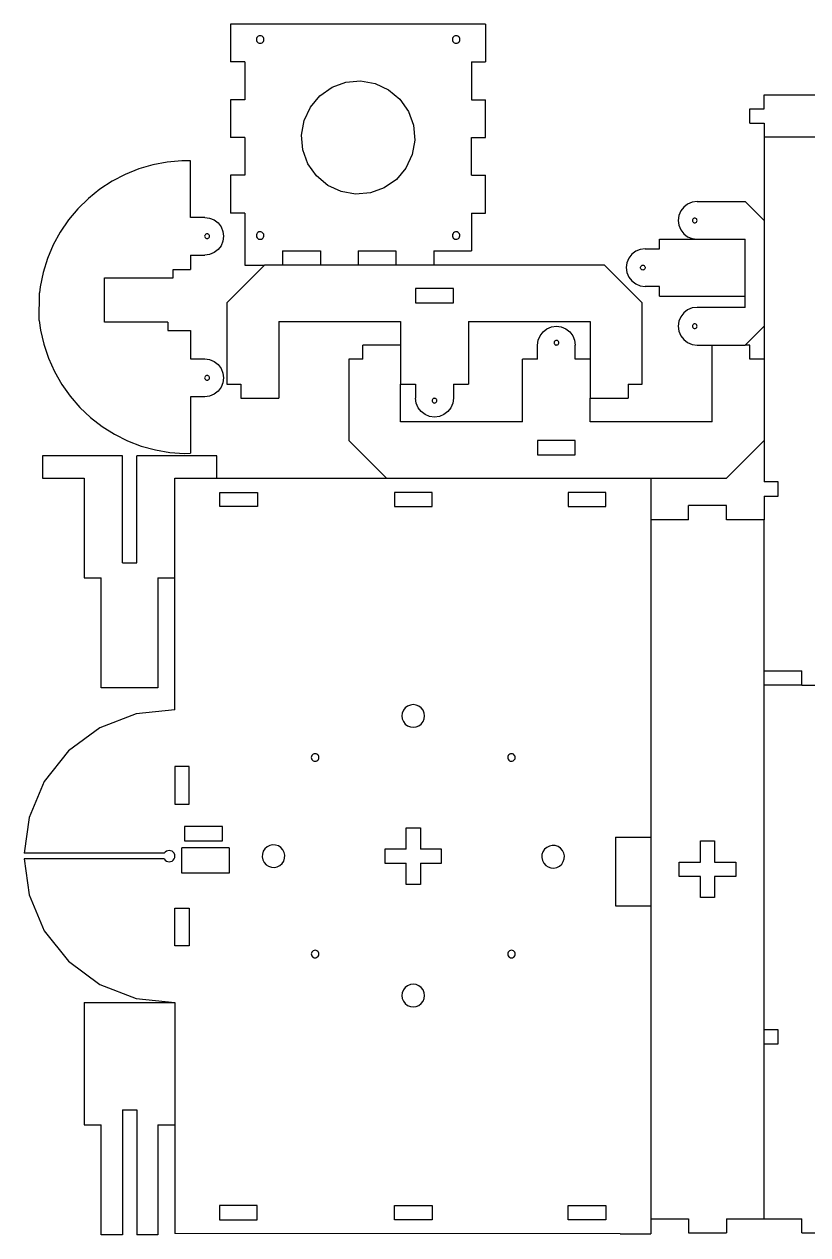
# Model space of a CAD drawing. Header units: inches. Extents: x 0.3 to 16.4, y 0.6 to 16.7.
# Drawn here: x 0.3 to 10.67, y 0.64 to 16.66 of the extents above; entities that cross this region are included whole.
import ezdxf

# ---------------------------------------------------------------- set-up
doc = ezdxf.new("R2010")
doc.units = ezdxf.units.IN
doc.header["$MEASUREMENT"] = 0
doc.layers.get('0').update_dxf_attribs({"color": 13, "true_color": 0xff5454})

msp = doc.modelspace()

# ---------------------------------------------------------------- linework, layer by layer
for p, q in [((6.405, 16.663, 0), (3.03, 16.663, 0)), ((3.03, 16.663, 0), (3.03, 16.163, 0)), ((6.405, 16.663, 0), (6.405, 16.163, 0)), ((3.396, 16.503, 0), (3.386, 16.495, 0)), ((3.408, 16.508, 0), (3.396, 16.503, 0)), ((3.421, 16.51, 0), (3.408, 16.508, 0)), ((3.434, 16.508, 0), (3.421, 16.51, 0)), ((3.446, 16.503, 0), (3.434, 16.508, 0)), ((3.456, 16.495, 0), (3.446, 16.503, 0)), ((5.99, 16.503, 0), (5.979, 16.495, 0)), ((6.002, 16.508, 0), (5.99, 16.503, 0)), ((6.015, 16.51, 0), (6.002, 16.508, 0)), ((6.028, 16.508, 0), (6.015, 16.51, 0)), ((6.04, 16.503, 0), (6.028, 16.508, 0)), ((6.05, 16.495, 0), (6.04, 16.503, 0)), ((3.373, 16.472, 0), (3.371, 16.46, 0)), ((3.371, 16.46, 0), (3.373, 16.447, 0)), ((3.378, 16.485, 0), (3.373, 16.472, 0)), ((3.373, 16.447, 0), (3.378, 16.435, 0)), ((3.386, 16.495, 0), (3.378, 16.485, 0)), ((3.378, 16.435, 0), (3.386, 16.424, 0)), ((3.386, 16.424, 0), (3.396, 16.416, 0)), ((3.396, 16.416, 0), (3.408, 16.411, 0)), ((3.408, 16.411, 0), (3.421, 16.41, 0)), ((3.421, 16.41, 0), (3.434, 16.411, 0)), ((3.434, 16.411, 0), (3.446, 16.416, 0)), ((3.446, 16.416, 0), (3.456, 16.424, 0)), ((3.464, 16.485, 0), (3.456, 16.495, 0)), ((3.456, 16.424, 0), (3.464, 16.435, 0)), ((3.469, 16.472, 0), (3.464, 16.485, 0)), ((3.464, 16.435, 0), (3.469, 16.447, 0)), ((3.471, 16.46, 0), (3.469, 16.472, 0)), ((3.469, 16.447, 0), (3.471, 16.46, 0)), ((5.966, 16.472, 0), (5.965, 16.46, 0)), ((5.965, 16.46, 0), (5.966, 16.447, 0)), ((5.971, 16.485, 0), (5.966, 16.472, 0)), ((5.966, 16.447, 0), (5.971, 16.435, 0)), ((5.979, 16.495, 0), (5.971, 16.485, 0)), ((5.971, 16.435, 0), (5.979, 16.424, 0)), ((5.979, 16.424, 0), (5.99, 16.416, 0)), ((5.99, 16.416, 0), (6.002, 16.411, 0)), ((6.002, 16.411, 0), (6.015, 16.41, 0)), ((6.015, 16.41, 0), (6.028, 16.411, 0)), ((6.028, 16.411, 0), (6.04, 16.416, 0)), ((6.04, 16.416, 0), (6.05, 16.424, 0)), ((6.058, 16.485, 0), (6.05, 16.495, 0)), ((6.05, 16.424, 0), (6.058, 16.435, 0)), ((6.063, 16.472, 0), (6.058, 16.485, 0)), ((6.058, 16.435, 0), (6.063, 16.447, 0)), ((6.065, 16.46, 0), (6.063, 16.472, 0)), ((6.063, 16.447, 0), (6.065, 16.46, 0)), ((3.218, 16.163, 0), (3.03, 16.163, 0)), ((3.218, 16.163, 0), (3.218, 15.663, 0)), ((6.218, 16.163, 0), (6.218, 15.663, 0)), ((6.218, 16.163, 0), (6.405, 16.163, 0)), ((4.372, 15.828, 0), (4.556, 15.895, 0)), ((4.556, 15.895, 0), (4.751, 15.912, 0)), ((4.751, 15.912, 0), (4.944, 15.878, 0)), ((4.944, 15.878, 0), (5.121, 15.795, 0)), ((4.086, 15.566, 0), (4.211, 15.716, 0)), ((4.211, 15.716, 0), (4.372, 15.828, 0)), ((5.121, 15.795, 0), (5.271, 15.669, 0)), ((10.092, 15.73, 0), (13.093, 15.73, 0)), ((10.092, 15.543, 0), (10.092, 15.73, 0)), ((3.218, 15.663, 0), (3.03, 15.663, 0)), ((3.03, 15.663, 0), (3.03, 15.163, 0)), ((4.003, 15.389, 0), (4.086, 15.566, 0)), ((5.271, 15.669, 0), (5.383, 15.509, 0)), ((6.218, 15.663, 0), (6.405, 15.663, 0)), ((6.405, 15.163, 0), (6.405, 15.663, 0)), ((9.905, 15.543, 0), (10.092, 15.543, 0)), ((9.905, 15.355, 0), (9.905, 15.543, 0)), ((3.969, 15.196, 0), (4.003, 15.389, 0)), ((5.383, 15.509, 0), (5.45, 15.325, 0)), ((5.45, 15.325, 0), (5.467, 15.13, 0)), ((9.905, 15.355, 0), (10.092, 15.355, 0)), ((10.092, 15.355, 0), (10.093, 15.168, 0)), ((3.218, 15.163, 0), (3.03, 15.163, 0)), ((3.218, 15.163, 0), (3.218, 14.663, 0)), ((3.986, 15.001, 0), (3.969, 15.196, 0)), ((5.467, 15.13, 0), (5.433, 14.937, 0)), ((6.218, 14.663, 0), (6.218, 15.163, 0)), ((6.218, 15.163, 0), (6.405, 15.163, 0)), ((10.093, 15.168, 0), (10.093, 14.066, 0)), ((10.943, 15.168, 0), (10.093, 15.168, 0)), ((4.052, 14.817, 0), (3.986, 15.001, 0)), ((5.433, 14.937, 0), (5.35, 14.759, 0)), ((4.165, 14.656, 0), (4.052, 14.817, 0)), ((5.35, 14.759, 0), (5.224, 14.609, 0)), ((3.218, 14.663, 0), (3.03, 14.663, 0)), ((3.03, 14.663, 0), (3.03, 14.163, 0)), ((4.315, 14.53, 0), (4.165, 14.656, 0)), ((5.224, 14.609, 0), (5.064, 14.497, 0)), ((6.218, 14.663, 0), (6.405, 14.663, 0)), ((6.405, 14.163, 0), (6.405, 14.663, 0)), ((4.492, 14.447, 0), (4.315, 14.53, 0)), ((4.685, 14.413, 0), (4.492, 14.447, 0)), ((4.88, 14.43, 0), (4.685, 14.413, 0)), ((5.064, 14.497, 0), (4.88, 14.43, 0)), ((9.08, 14.283, 0), (9.029, 14.243, 0)), ((9.141, 14.308, 0), (9.08, 14.283, 0)), ((9.205, 14.316, 0), (9.141, 14.308, 0)), ((9.205, 14.316, 0), (9.843, 14.316, 0)), ((9.843, 14.316, 0), (10.093, 14.066, 0)), ((2.687, 14.107, 0), (2.752, 14.098, 0)), ((2.752, 14.098, 0), (2.812, 14.073, 0)), ((3.218, 14.163, 0), (3.03, 14.163, 0)), ((3.218, 14.163, 0), (3.218, 13.475, 0)), ((6.218, 14.163, 0), (6.218, 13.663, 0)), ((6.218, 14.163, 0), (6.405, 14.163, 0)), ((8.964, 14.131, 0), (8.955, 14.066, 0)), ((8.989, 14.191, 0), (8.964, 14.131, 0)), ((9.029, 14.243, 0), (8.989, 14.191, 0)), ((9.174, 14.098, 0), (9.166, 14.097, 0)), ((9.182, 14.097, 0), (9.174, 14.098, 0)), ((2.812, 14.073, 0), (2.864, 14.033, 0)), ((2.864, 14.033, 0), (2.903, 13.982, 0)), ((2.903, 13.982, 0), (2.928, 13.921, 0)), ((8.955, 14.066, 0), (8.964, 14.002, 0)), ((8.964, 14.002, 0), (8.989, 13.941, 0)), ((8.989, 13.941, 0), (9.029, 13.89, 0)), ((9.144, 14.074, 0), (9.143, 14.066, 0)), ((9.143, 14.066, 0), (9.144, 14.058, 0)), ((9.147, 14.082, 0), (9.144, 14.074, 0)), ((9.144, 14.058, 0), (9.147, 14.051, 0)), ((9.152, 14.088, 0), (9.147, 14.082, 0)), ((9.147, 14.051, 0), (9.152, 14.044, 0)), ((9.158, 14.093, 0), (9.152, 14.088, 0)), ((9.152, 14.044, 0), (9.158, 14.039, 0)), ((9.166, 14.097, 0), (9.158, 14.093, 0)), ((9.158, 14.039, 0), (9.166, 14.036, 0)), ((9.166, 14.036, 0), (9.174, 14.035, 0)), ((9.174, 14.035, 0), (9.182, 14.036, 0)), ((9.19, 14.093, 0), (9.182, 14.097, 0)), ((9.182, 14.036, 0), (9.19, 14.039, 0)), ((9.196, 14.088, 0), (9.19, 14.093, 0)), ((9.19, 14.039, 0), (9.196, 14.044, 0)), ((9.201, 14.082, 0), (9.196, 14.088, 0)), ((9.196, 14.044, 0), (9.201, 14.051, 0)), ((9.204, 14.074, 0), (9.201, 14.082, 0)), ((9.201, 14.051, 0), (9.204, 14.058, 0)), ((9.205, 14.066, 0), (9.204, 14.074, 0)), ((9.204, 14.058, 0), (9.205, 14.066, 0)), ((10.093, 14.066, 0), (10.093, 12.668, 0)), ((2.687, 13.865, 0), (2.686, 13.857, 0)), ((2.686, 13.857, 0), (2.687, 13.848, 0)), ((2.691, 13.872, 0), (2.687, 13.865, 0)), ((2.687, 13.848, 0), (2.691, 13.841, 0)), ((2.696, 13.879, 0), (2.691, 13.872, 0)), ((2.691, 13.841, 0), (2.696, 13.834, 0)), ((2.702, 13.884, 0), (2.696, 13.879, 0)), ((2.696, 13.834, 0), (2.702, 13.83, 0)), ((2.71, 13.887, 0), (2.702, 13.884, 0)), ((2.702, 13.83, 0), (2.71, 13.826, 0)), ((2.718, 13.888, 0), (2.71, 13.887, 0)), ((2.71, 13.826, 0), (2.718, 13.825, 0)), ((2.726, 13.887, 0), (2.718, 13.888, 0)), ((2.718, 13.825, 0), (2.726, 13.826, 0)), ((2.733, 13.884, 0), (2.726, 13.887, 0)), ((2.726, 13.826, 0), (2.733, 13.83, 0)), ((2.74, 13.879, 0), (2.733, 13.884, 0)), ((2.733, 13.83, 0), (2.74, 13.834, 0)), ((2.745, 13.872, 0), (2.74, 13.879, 0)), ((2.74, 13.834, 0), (2.745, 13.841, 0)), ((2.748, 13.865, 0), (2.745, 13.872, 0)), ((2.745, 13.841, 0), (2.748, 13.848, 0)), ((2.749, 13.857, 0), (2.748, 13.865, 0)), ((2.748, 13.848, 0), (2.749, 13.857, 0)), ((2.928, 13.792, 0), (2.903, 13.732, 0)), ((2.928, 13.921, 0), (2.937, 13.857, 0)), ((2.937, 13.857, 0), (2.928, 13.792, 0)), ((3.372, 13.874, 0), (3.371, 13.861, 0)), ((3.371, 13.861, 0), (3.374, 13.849, 0)), ((3.376, 13.887, 0), (3.372, 13.874, 0)), ((3.374, 13.849, 0), (3.38, 13.837, 0)), ((3.383, 13.898, 0), (3.376, 13.887, 0)), ((3.38, 13.837, 0), (3.389, 13.827, 0)), ((3.392, 13.907, 0), (3.383, 13.898, 0)), ((3.389, 13.827, 0), (3.4, 13.82, 0)), ((3.404, 13.913, 0), (3.392, 13.907, 0)), ((3.4, 13.82, 0), (3.412, 13.817, 0)), ((3.417, 13.916, 0), (3.404, 13.913, 0)), ((3.412, 13.817, 0), (3.425, 13.816, 0)), ((3.43, 13.915, 0), (3.417, 13.916, 0)), ((3.425, 13.816, 0), (3.438, 13.819, 0)), ((3.442, 13.911, 0), (3.43, 13.915, 0)), ((3.438, 13.819, 0), (3.45, 13.825, 0)), ((3.453, 13.904, 0), (3.442, 13.911, 0)), ((3.45, 13.825, 0), (3.459, 13.834, 0)), ((3.462, 13.894, 0), (3.453, 13.904, 0)), ((3.459, 13.834, 0), (3.466, 13.845, 0)), ((3.468, 13.883, 0), (3.462, 13.894, 0)), ((3.466, 13.845, 0), (3.47, 13.857, 0)), ((3.471, 13.87, 0), (3.468, 13.883, 0)), ((3.47, 13.857, 0), (3.471, 13.87, 0)), ((5.968, 13.882, 0), (5.965, 13.87, 0)), ((5.965, 13.87, 0), (5.966, 13.857, 0)), ((5.966, 13.857, 0), (5.97, 13.844, 0)), ((5.974, 13.894, 0), (5.968, 13.882, 0)), ((5.97, 13.844, 0), (5.977, 13.833, 0)), ((5.982, 13.904, 0), (5.974, 13.894, 0)), ((5.977, 13.833, 0), (5.986, 13.825, 0)), ((5.993, 13.911, 0), (5.982, 13.904, 0)), ((5.986, 13.825, 0), (5.998, 13.819, 0)), ((6.006, 13.915, 0), (5.993, 13.911, 0)), ((5.998, 13.819, 0), (6.011, 13.816, 0)), ((6.019, 13.916, 0), (6.006, 13.915, 0)), ((6.011, 13.816, 0), (6.024, 13.817, 0)), ((6.031, 13.913, 0), (6.019, 13.916, 0)), ((6.024, 13.817, 0), (6.036, 13.821, 0)), ((6.043, 13.907, 0), (6.031, 13.913, 0)), ((6.036, 13.821, 0), (6.047, 13.828, 0)), ((6.053, 13.898, 0), (6.043, 13.907, 0)), ((6.047, 13.828, 0), (6.056, 13.837, 0)), ((6.06, 13.887, 0), (6.053, 13.898, 0)), ((6.056, 13.837, 0), (6.062, 13.849, 0)), ((6.064, 13.875, 0), (6.06, 13.887, 0)), ((6.062, 13.849, 0), (6.065, 13.862, 0)), ((6.065, 13.862, 0), (6.064, 13.875, 0)), ((8.706, 13.816, 0), (9.205, 13.816, 0)), ((8.706, 13.691, 0), (8.706, 13.816, 0)), ((9.029, 13.89, 0), (9.08, 13.85, 0)), ((9.08, 13.85, 0), (9.141, 13.825, 0)), ((9.141, 13.825, 0), (9.205, 13.816, 0)), ((9.205, 13.816, 0), (9.843, 13.816, 0)), ((9.843, 13.066, 0), (9.843, 13.816, 0)), ((2.812, 13.64, 0), (2.752, 13.615, 0)), ((2.864, 13.68, 0), (2.812, 13.64, 0)), ((2.903, 13.732, 0), (2.864, 13.68, 0)), ((3.718, 13.663, 0), (3.718, 13.475, 0)), ((3.718, 13.663, 0), (4.218, 13.663, 0)), ((4.218, 13.663, 0), (4.218, 13.475, 0)), ((4.718, 13.663, 0), (4.718, 13.475, 0)), ((4.718, 13.663, 0), (5.218, 13.663, 0)), ((5.218, 13.663, 0), (5.218, 13.475, 0)), ((5.718, 13.663, 0), (5.718, 13.475, 0)), ((5.718, 13.663, 0), (6.218, 13.663, 0)), ((8.341, 13.618, 0), (8.301, 13.566, 0)), ((8.393, 13.658, 0), (8.341, 13.618, 0)), ((8.453, 13.683, 0), (8.393, 13.658, 0)), ((8.518, 13.691, 0), (8.453, 13.683, 0)), ((8.518, 13.691, 0), (8.706, 13.691, 0)), ((2.752, 13.615, 0), (2.687, 13.607, 0)), ((3.479, 13.475, 0), (2.979, 12.975, 0)), ((3.218, 13.475, 0), (3.479, 13.475, 0)), ((3.718, 13.475, 0), (3.479, 13.475, 0)), ((4.218, 13.475, 0), (3.718, 13.475, 0)), ((4.718, 13.475, 0), (4.218, 13.475, 0)), ((5.218, 13.475, 0), (4.718, 13.475, 0)), ((5.718, 13.475, 0), (5.218, 13.475, 0)), ((7.979, 13.475, 0), (5.718, 13.475, 0)), ((8.479, 12.975, 0), (7.979, 13.475, 0)), ((8.276, 13.506, 0), (8.268, 13.441, 0)), ((8.301, 13.566, 0), (8.276, 13.506, 0)), ((8.457, 13.449, 0), (8.46, 13.457, 0)), ((8.46, 13.457, 0), (8.465, 13.463, 0)), ((8.465, 13.463, 0), (8.472, 13.468, 0)), ((8.472, 13.468, 0), (8.479, 13.472, 0)), ((8.479, 13.472, 0), (8.487, 13.473, 0)), ((8.487, 13.473, 0), (8.495, 13.472, 0)), ((8.495, 13.472, 0), (8.503, 13.468, 0)), ((8.503, 13.468, 0), (8.509, 13.463, 0)), ((8.509, 13.463, 0), (8.514, 13.457, 0)), ((8.514, 13.457, 0), (8.517, 13.449, 0)), ((1.359, 12.72, 0), (1.359, 13.308, 0)), ((1.359, 13.308, 0), (2.269, 13.308, 0)), ((2.269, 13.308, 0), (2.269, 13.418, 0)), ((2.269, 13.418, 0), (2.499, 13.418, 0)), ((8.268, 13.441, 0), (8.276, 13.377, 0)), ((8.276, 13.377, 0), (8.301, 13.316, 0)), ((8.301, 13.316, 0), (8.341, 13.265, 0)), ((8.456, 13.441, 0), (8.457, 13.449, 0)), ((8.457, 13.433, 0), (8.456, 13.441, 0)), ((8.46, 13.426, 0), (8.457, 13.433, 0)), ((8.465, 13.419, 0), (8.46, 13.426, 0)), ((8.472, 13.414, 0), (8.465, 13.419, 0)), ((8.479, 13.411, 0), (8.472, 13.414, 0)), ((8.487, 13.41, 0), (8.479, 13.411, 0)), ((8.495, 13.411, 0), (8.487, 13.41, 0)), ((8.503, 13.414, 0), (8.495, 13.411, 0)), ((8.509, 13.419, 0), (8.503, 13.414, 0)), ((8.514, 13.426, 0), (8.509, 13.419, 0)), ((8.517, 13.433, 0), (8.514, 13.426, 0)), ((8.517, 13.449, 0), (8.518, 13.441, 0)), ((8.518, 13.441, 0), (8.517, 13.433, 0)), ((5.479, 13.165, 0), (5.479, 12.977, 0)), ((5.979, 13.165, 0), (5.479, 13.165, 0)), ((5.979, 12.977, 0), (5.979, 13.165, 0)), ((8.341, 13.265, 0), (8.393, 13.225, 0)), ((8.393, 13.225, 0), (8.453, 13.2, 0)), ((8.453, 13.2, 0), (8.518, 13.191, 0)), ((8.706, 13.191, 0), (8.518, 13.191, 0)), ((8.706, 13.066, 0), (8.706, 13.191, 0)), ((0.497, 12.741, 0), (0.498, 13.109, 0)), ((5.479, 12.977, 0), (5.979, 12.977, 0)), ((8.706, 13.066, 0), (9.843, 13.066, 0)), ((9.843, 12.916, 0), (9.843, 13.066, 0)), ((2.979, 12.975, 0), (2.979, 11.9, 0)), ((8.479, 11.9, 0), (8.479, 12.975, 0)), ((9.029, 12.843, 0), (8.989, 12.791, 0)), ((9.08, 12.883, 0), (9.029, 12.843, 0)), ((9.141, 12.908, 0), (9.08, 12.883, 0)), ((9.205, 12.916, 0), (9.141, 12.908, 0)), ((9.843, 12.916, 0), (9.205, 12.916, 0)), ((2.199, 12.72, 0), (1.359, 12.72, 0)), ((2.199, 12.72, 0), (2.199, 12.61, 0)), ((3.666, 12.727, 0), (3.666, 11.713, 0)), ((3.666, 12.727, 0), (5.28, 12.727, 0)), ((5.28, 12.727, 0), (5.28, 12.416, 0)), ((6.177, 12.727, 0), (6.177, 11.9, 0)), ((6.177, 12.727, 0), (7.791, 12.727, 0)), ((7.218, 12.633, 0), (7.278, 12.658, 0)), ((7.278, 12.658, 0), (7.343, 12.666, 0)), ((7.343, 12.666, 0), (7.408, 12.658, 0)), ((7.408, 12.658, 0), (7.468, 12.633, 0)), ((7.791, 12.727, 0), (7.791, 12.229, 0)), ((8.964, 12.731, 0), (8.955, 12.666, 0)), ((8.955, 12.666, 0), (8.964, 12.602, 0)), ((8.989, 12.791, 0), (8.964, 12.731, 0)), ((9.144, 12.674, 0), (9.143, 12.666, 0)), ((9.143, 12.666, 0), (9.144, 12.658, 0)), ((9.147, 12.682, 0), (9.144, 12.674, 0)), ((9.144, 12.658, 0), (9.147, 12.651, 0)), ((9.152, 12.688, 0), (9.147, 12.682, 0)), ((9.158, 12.693, 0), (9.152, 12.688, 0)), ((9.166, 12.697, 0), (9.158, 12.693, 0)), ((9.174, 12.698, 0), (9.166, 12.697, 0)), ((9.182, 12.697, 0), (9.174, 12.698, 0)), ((9.19, 12.693, 0), (9.182, 12.697, 0)), ((9.196, 12.688, 0), (9.19, 12.693, 0)), ((9.201, 12.682, 0), (9.196, 12.688, 0)), ((9.204, 12.674, 0), (9.201, 12.682, 0)), ((9.201, 12.651, 0), (9.204, 12.658, 0)), ((9.205, 12.666, 0), (9.204, 12.674, 0)), ((9.204, 12.658, 0), (9.205, 12.666, 0)), ((10.093, 12.668, 0), (9.843, 12.416, 0)), ((10.093, 12.668, 0), (10.093, 12.229, 0)), ((2.199, 12.61, 0), (2.499, 12.61, 0)), ((7.101, 12.481, 0), (7.126, 12.541, 0)), ((7.126, 12.541, 0), (7.166, 12.593, 0)), ((7.166, 12.593, 0), (7.218, 12.633, 0)), ((7.468, 12.633, 0), (7.52, 12.593, 0)), ((7.52, 12.593, 0), (7.559, 12.541, 0)), ((7.559, 12.541, 0), (7.584, 12.481, 0)), ((8.964, 12.602, 0), (8.989, 12.541, 0)), ((8.989, 12.541, 0), (9.029, 12.49, 0)), ((9.147, 12.651, 0), (9.152, 12.644, 0)), ((9.152, 12.644, 0), (9.158, 12.639, 0)), ((9.158, 12.639, 0), (9.166, 12.636, 0)), ((9.166, 12.636, 0), (9.174, 12.635, 0)), ((9.174, 12.635, 0), (9.182, 12.636, 0)), ((9.182, 12.636, 0), (9.19, 12.639, 0)), ((9.19, 12.639, 0), (9.196, 12.644, 0)), ((9.196, 12.644, 0), (9.201, 12.651, 0)), ((5.28, 12.416, 0), (4.78, 12.416, 0)), ((4.78, 12.229, 0), (4.78, 12.416, 0)), ((5.28, 12.416, 0), (5.28, 11.9, 0)), ((7.093, 12.416, 0), (7.101, 12.481, 0)), ((7.093, 12.229, 0), (7.093, 12.416, 0)), ((7.315, 12.462, 0), (7.312, 12.455, 0)), ((7.312, 12.455, 0), (7.312, 12.447, 0)), ((7.312, 12.447, 0), (7.313, 12.439, 0)), ((7.313, 12.439, 0), (7.316, 12.431, 0)), ((7.32, 12.469, 0), (7.315, 12.462, 0)), ((7.316, 12.431, 0), (7.321, 12.425, 0)), ((7.326, 12.474, 0), (7.32, 12.469, 0)), ((7.321, 12.425, 0), (7.328, 12.42, 0)), ((7.334, 12.477, 0), (7.326, 12.474, 0)), ((7.328, 12.42, 0), (7.336, 12.417, 0)), ((7.342, 12.479, 0), (7.334, 12.477, 0)), ((7.344, 12.416, 0), (7.336, 12.417, 0)), ((7.35, 12.478, 0), (7.342, 12.479, 0)), ((7.344, 12.416, 0), (7.352, 12.418, 0)), ((7.358, 12.475, 0), (7.35, 12.478, 0)), ((7.352, 12.418, 0), (7.359, 12.421, 0)), ((7.364, 12.47, 0), (7.358, 12.475, 0)), ((7.359, 12.421, 0), (7.366, 12.426, 0)), ((7.369, 12.464, 0), (7.364, 12.47, 0)), ((7.366, 12.426, 0), (7.37, 12.433, 0)), ((7.373, 12.457, 0), (7.369, 12.464, 0)), ((7.37, 12.433, 0), (7.373, 12.44, 0)), ((7.374, 12.449, 0), (7.373, 12.457, 0)), ((7.373, 12.44, 0), (7.374, 12.449, 0)), ((7.584, 12.481, 0), (7.593, 12.416, 0)), ((7.593, 12.229, 0), (7.593, 12.416, 0)), ((9.029, 12.49, 0), (9.08, 12.45, 0)), ((9.08, 12.45, 0), (9.141, 12.425, 0)), ((9.141, 12.425, 0), (9.205, 12.416, 0)), ((9.205, 12.416, 0), (9.405, 12.416, 0)), ((9.405, 12.416, 0), (9.843, 12.416, 0)), ((9.405, 11.402, 0), (9.405, 12.416, 0)), ((9.905, 12.416, 0), (9.843, 12.416, 0)), ((9.905, 12.229, 0), (9.905, 12.416, 0)), ((2.687, 12.233, 0), (2.752, 12.224, 0)), ((2.752, 12.224, 0), (2.812, 12.199, 0)), ((2.812, 12.199, 0), (2.864, 12.159, 0)), ((4.78, 12.229, 0), (4.593, 12.229, 0)), ((4.593, 12.229, 0), (4.593, 11.154, 0)), ((7.093, 12.229, 0), (6.894, 12.229, 0)), ((6.894, 11.402, 0), (6.894, 12.229, 0)), ((7.791, 12.229, 0), (7.593, 12.229, 0)), ((7.791, 12.229, 0), (7.791, 11.713, 0)), ((10.093, 12.229, 0), (9.905, 12.229, 0)), ((10.093, 12.229, 0), (10.093, 11.154, 0)), ((2.864, 12.159, 0), (2.903, 12.108, 0)), ((2.903, 12.108, 0), (2.928, 12.047, 0)), ((2.928, 12.047, 0), (2.937, 11.983, 0)), ((2.687, 11.991, 0), (2.686, 11.983, 0)), ((2.686, 11.983, 0), (2.687, 11.975, 0)), ((2.691, 11.998, 0), (2.687, 11.991, 0)), ((2.687, 11.975, 0), (2.691, 11.967, 0)), ((2.696, 12.005, 0), (2.691, 11.998, 0)), ((2.691, 11.967, 0), (2.696, 11.961, 0)), ((2.702, 12.01, 0), (2.696, 12.005, 0)), ((2.696, 11.961, 0), (2.702, 11.956, 0)), ((2.71, 12.013, 0), (2.702, 12.01, 0)), ((2.702, 11.956, 0), (2.71, 11.952, 0)), ((2.718, 12.014, 0), (2.71, 12.013, 0)), ((2.71, 11.952, 0), (2.718, 11.951, 0)), ((2.726, 12.013, 0), (2.718, 12.014, 0)), ((2.718, 11.951, 0), (2.726, 11.952, 0)), ((2.733, 12.01, 0), (2.726, 12.013, 0)), ((2.726, 11.952, 0), (2.733, 11.956, 0)), ((2.74, 12.005, 0), (2.733, 12.01, 0)), ((2.733, 11.956, 0), (2.74, 11.961, 0)), ((2.745, 11.998, 0), (2.74, 12.005, 0)), ((2.74, 11.961, 0), (2.745, 11.967, 0)), ((2.748, 11.991, 0), (2.745, 11.998, 0)), ((2.745, 11.967, 0), (2.748, 11.975, 0)), ((2.749, 11.983, 0), (2.748, 11.991, 0)), ((2.748, 11.975, 0), (2.749, 11.983, 0)), ((2.903, 11.858, 0), (2.864, 11.806, 0)), ((2.928, 11.918, 0), (2.903, 11.858, 0)), ((2.937, 11.983, 0), (2.928, 11.918, 0)), ((2.979, 11.9, 0), (3.166, 11.9, 0)), ((3.166, 11.9, 0), (3.166, 11.713, 0)), ((5.28, 11.9, 0), (5.479, 11.9, 0)), ((5.28, 11.402, 0), (5.28, 11.9, 0)), ((5.479, 11.9, 0), (5.479, 11.713, 0)), ((5.979, 11.9, 0), (5.979, 11.713, 0)), ((5.979, 11.9, 0), (6.177, 11.9, 0)), ((8.291, 11.9, 0), (8.291, 11.713, 0)), ((8.291, 11.9, 0), (8.479, 11.9, 0)), ((2.752, 11.741, 0), (2.687, 11.733, 0)), ((2.812, 11.766, 0), (2.752, 11.741, 0)), ((2.864, 11.806, 0), (2.812, 11.766, 0)), ((3.166, 11.713, 0), (3.666, 11.713, 0)), ((5.487, 11.648, 0), (5.479, 11.713, 0)), ((5.701, 11.696, 0), (5.698, 11.689, 0)), ((5.706, 11.703, 0), (5.701, 11.696, 0)), ((5.712, 11.708, 0), (5.706, 11.703, 0)), ((5.72, 11.711, 0), (5.712, 11.708, 0)), ((5.728, 11.713, 0), (5.72, 11.711, 0)), ((5.728, 11.713, 0), (5.736, 11.712, 0)), ((5.743, 11.709, 0), (5.736, 11.712, 0)), ((5.75, 11.704, 0), (5.743, 11.709, 0)), ((5.755, 11.698, 0), (5.75, 11.704, 0)), ((5.759, 11.691, 0), (5.755, 11.698, 0)), ((5.979, 11.713, 0), (5.97, 11.648, 0)), ((7.791, 11.713, 0), (8.291, 11.713, 0)), ((7.791, 11.402, 0), (7.791, 11.713, 0)), ((5.512, 11.588, 0), (5.487, 11.648, 0)), ((5.552, 11.536, 0), (5.512, 11.588, 0)), ((5.604, 11.496, 0), (5.552, 11.536, 0)), ((5.698, 11.689, 0), (5.697, 11.681, 0)), ((5.697, 11.681, 0), (5.699, 11.673, 0)), ((5.699, 11.673, 0), (5.702, 11.665, 0)), ((5.702, 11.665, 0), (5.707, 11.659, 0)), ((5.707, 11.659, 0), (5.714, 11.654, 0)), ((5.714, 11.654, 0), (5.722, 11.651, 0)), ((5.722, 11.651, 0), (5.73, 11.65, 0)), ((5.73, 11.65, 0), (5.738, 11.652, 0)), ((5.738, 11.652, 0), (5.745, 11.655, 0)), ((5.745, 11.655, 0), (5.751, 11.66, 0)), ((5.751, 11.66, 0), (5.756, 11.667, 0)), ((5.756, 11.667, 0), (5.759, 11.674, 0)), ((5.76, 11.683, 0), (5.759, 11.691, 0)), ((5.759, 11.674, 0), (5.76, 11.683, 0)), ((5.905, 11.536, 0), (5.854, 11.496, 0)), ((5.945, 11.588, 0), (5.905, 11.536, 0)), ((5.97, 11.648, 0), (5.945, 11.588, 0)), ((6.894, 11.402, 0), (5.28, 11.402, 0)), ((5.664, 11.471, 0), (5.604, 11.496, 0)), ((5.729, 11.463, 0), (5.664, 11.471, 0)), ((5.793, 11.471, 0), (5.729, 11.463, 0)), ((5.854, 11.496, 0), (5.793, 11.471, 0)), ((9.405, 11.402, 0), (7.791, 11.402, 0)), ((4.593, 11.154, 0), (5.093, 10.654, 0)), ((7.593, 11.152, 0), (7.093, 11.152, 0)), ((7.093, 11.152, 0), (7.093, 10.964, 0)), ((7.593, 10.964, 0), (7.593, 11.152, 0)), ((9.593, 10.654, 0), (10.093, 11.154, 0)), ((10.093, 11.154, 0), (10.093, 10.605, 0)), ((1.598, 10.95, 0), (0.538, 10.95, 0)), ((0.538, 10.95, 0), (0.538, 10.654, 0)), ((1.598, 9.534, 0), (1.598, 10.95, 0)), ((2.846, 10.95, 0), (1.786, 10.95, 0)), ((1.786, 9.534, 0), (1.786, 10.95, 0)), ((2.846, 10.654, 0), (2.846, 10.95, 0)), ((7.093, 10.964, 0), (7.593, 10.964, 0)), ((0.538, 10.654, 0), (1.092, 10.654, 0)), ((1.092, 10.654, 0), (1.092, 9.335, 0)), ((2.292, 10.654, 0), (2.846, 10.654, 0)), ((2.292, 9.335, 0), (2.292, 10.654, 0)), ((2.846, 10.654, 0), (5.093, 10.654, 0)), ((5.093, 10.654, 0), (8.593, 10.654, 0)), ((8.593, 10.654, 0), (9.593, 10.654, 0)), ((8.593, 10.654, 0), (8.593, 10.105, 0)), ((10.28, 10.605, 0), (10.093, 10.605, 0)), ((10.28, 10.418, 0), (10.28, 10.605, 0)), ((2.885, 10.467, 0), (3.385, 10.467, 0)), ((2.885, 10.279, 0), (2.885, 10.467, 0)), ((3.385, 10.467, 0), (3.385, 10.279, 0)), ((5.198, 10.467, 0), (5.198, 10.279, 0)), ((5.698, 10.467, 0), (5.198, 10.467, 0)), ((5.698, 10.279, 0), (5.698, 10.467, 0)), ((7.499, 10.467, 0), (7.499, 10.279, 0)), ((7.999, 10.467, 0), (7.499, 10.467, 0)), ((7.999, 10.279, 0), (7.999, 10.467, 0)), ((10.093, 10.418, 0), (10.28, 10.418, 0)), ((10.093, 10.418, 0), (10.093, 10.105, 0)), ((3.385, 10.279, 0), (2.885, 10.279, 0)), ((5.198, 10.279, 0), (5.698, 10.279, 0)), ((7.499, 10.279, 0), (7.999, 10.279, 0)), ((9.593, 10.293, 0), (9.093, 10.293, 0)), ((9.093, 10.105, 0), (9.093, 10.293, 0)), ((9.593, 10.105, 0), (9.593, 10.293, 0)), ((8.593, 10.105, 0), (8.593, 5.904, 0)), ((9.093, 10.105, 0), (8.593, 10.105, 0)), ((10.093, 10.105, 0), (9.593, 10.105, 0)), ((10.093, 9.918, 0), (10.093, 10.105, 0)), ((10.093, 8.105, 0), (10.093, 9.918, 0)), ((1.598, 9.534, 0), (1.786, 9.534, 0)), ((1.092, 9.335, 0), (1.317, 9.335, 0)), ((1.317, 7.882, 0), (1.317, 9.335, 0)), ((2.067, 9.335, 0), (2.067, 7.882, 0)), ((2.067, 9.335, 0), (2.292, 9.335, 0)), ((2.292, 7.592, 0), (2.292, 9.335, 0)), ((10.093, 8.105, 0), (10.593, 8.105, 0)), ((10.093, 7.918, 0), (10.093, 8.105, 0)), ((10.593, 7.918, 0), (10.593, 8.105, 0)), ((2.067, 7.882, 0), (1.317, 7.882, 0)), ((10.093, 3.355, 0), (10.093, 7.918, 0)), ((10.593, 7.918, 0), (10.093, 7.918, 0)), ((10.593, 7.918, 0), (10.943, 7.918, 0)), ((1.778, 7.539, 0), (1.297, 7.353, 0)), ((2.292, 7.592, 0), (1.778, 7.539, 0)), ((5.303, 7.547, 0), (5.298, 7.509, 0)), ((5.318, 7.584, 0), (5.303, 7.547, 0)), ((5.342, 7.615, 0), (5.318, 7.584, 0)), ((5.373, 7.638, 0), (5.342, 7.615, 0)), ((5.409, 7.653, 0), (5.373, 7.638, 0)), ((5.448, 7.659, 0), (5.409, 7.653, 0)), ((5.486, 7.653, 0), (5.448, 7.659, 0)), ((5.523, 7.638, 0), (5.486, 7.653, 0)), ((5.554, 7.615, 0), (5.523, 7.638, 0)), ((5.578, 7.584, 0), (5.554, 7.615, 0)), ((5.593, 7.547, 0), (5.578, 7.584, 0)), ((5.598, 7.509, 0), (5.593, 7.547, 0)), ((5.298, 7.509, 0), (5.303, 7.47, 0)), ((5.303, 7.47, 0), (5.318, 7.434, 0)), ((5.318, 7.434, 0), (5.342, 7.402, 0)), ((5.342, 7.402, 0), (5.373, 7.379, 0)), ((5.373, 7.379, 0), (5.409, 7.364, 0)), ((5.486, 7.364, 0), (5.523, 7.379, 0)), ((5.523, 7.379, 0), (5.554, 7.402, 0)), ((5.554, 7.402, 0), (5.578, 7.434, 0)), ((5.578, 7.434, 0), (5.593, 7.47, 0)), ((5.593, 7.47, 0), (5.598, 7.509, 0)), ((1.297, 7.353, 0), (0.882, 7.046, 0)), ((5.409, 7.364, 0), (5.448, 7.359, 0)), ((5.448, 7.359, 0), (5.486, 7.364, 0)), ((0.882, 7.046, 0), (0.562, 6.641, 0)), ((4.099, 6.971, 0), (4.098, 6.959, 0)), ((4.098, 6.959, 0), (4.099, 6.946, 0)), ((4.104, 6.984, 0), (4.099, 6.971, 0)), ((4.099, 6.946, 0), (4.104, 6.934, 0)), ((4.112, 6.994, 0), (4.104, 6.984, 0)), ((4.104, 6.934, 0), (4.112, 6.923, 0)), ((4.123, 7.002, 0), (4.112, 6.994, 0)), ((4.112, 6.923, 0), (4.123, 6.915, 0)), ((4.135, 7.007, 0), (4.123, 7.002, 0)), ((4.123, 6.915, 0), (4.135, 6.91, 0)), ((4.148, 7.009, 0), (4.135, 7.007, 0)), ((4.135, 6.91, 0), (4.148, 6.909, 0)), ((4.161, 7.007, 0), (4.148, 7.009, 0)), ((4.148, 6.909, 0), (4.161, 6.91, 0)), ((4.173, 7.002, 0), (4.161, 7.007, 0)), ((4.161, 6.91, 0), (4.173, 6.915, 0)), ((4.183, 6.994, 0), (4.173, 7.002, 0)), ((4.173, 6.915, 0), (4.183, 6.923, 0)), ((4.191, 6.984, 0), (4.183, 6.994, 0)), ((4.183, 6.923, 0), (4.191, 6.934, 0)), ((4.196, 6.971, 0), (4.191, 6.984, 0)), ((4.191, 6.934, 0), (4.196, 6.946, 0)), ((4.198, 6.959, 0), (4.196, 6.971, 0)), ((4.196, 6.946, 0), (4.198, 6.959, 0)), ((6.7, 6.974, 0), (6.698, 6.961, 0)), ((6.698, 6.961, 0), (6.699, 6.948, 0)), ((6.699, 6.948, 0), (6.703, 6.936, 0)), ((6.706, 6.986, 0), (6.7, 6.974, 0)), ((6.703, 6.936, 0), (6.711, 6.925, 0)), ((6.714, 6.996, 0), (6.706, 6.986, 0)), ((6.711, 6.925, 0), (6.721, 6.916, 0)), ((6.725, 7.003, 0), (6.714, 6.996, 0)), ((6.721, 6.916, 0), (6.732, 6.911, 0)), ((6.737, 7.007, 0), (6.725, 7.003, 0)), ((6.732, 6.911, 0), (6.745, 6.909, 0)), ((6.75, 7.008, 0), (6.737, 7.007, 0)), ((6.745, 6.909, 0), (6.758, 6.91, 0)), ((6.763, 7.006, 0), (6.75, 7.008, 0)), ((6.758, 6.91, 0), (6.771, 6.914, 0)), ((6.775, 7.001, 0), (6.763, 7.006, 0)), ((6.771, 6.914, 0), (6.781, 6.922, 0)), ((6.785, 6.992, 0), (6.775, 7.001, 0)), ((6.781, 6.922, 0), (6.79, 6.932, 0)), ((6.792, 6.981, 0), (6.785, 6.992, 0)), ((6.79, 6.932, 0), (6.795, 6.943, 0)), ((6.796, 6.969, 0), (6.792, 6.981, 0)), ((6.795, 6.943, 0), (6.798, 6.956, 0)), ((6.798, 6.956, 0), (6.796, 6.969, 0)), ((2.292, 6.841, 0), (2.292, 6.341, 0)), ((2.48, 6.841, 0), (2.292, 6.841, 0)), ((2.48, 6.341, 0), (2.48, 6.841, 0)), ((0.562, 6.641, 0), (0.361, 6.166, 0)), ((2.292, 6.341, 0), (2.48, 6.341, 0)), ((0.361, 6.166, 0), (0.297, 5.692, 0)), ((2.924, 6.044, 0), (2.417, 6.044, 0)), ((2.417, 6.044, 0), (2.417, 5.856, 0)), ((2.924, 5.856, 0), (2.924, 6.044, 0)), ((5.354, 5.748, 0), (5.354, 6.029, 0)), ((5.354, 6.029, 0), (5.542, 6.029, 0)), ((5.542, 6.029, 0), (5.542, 5.748, 0)), ((2.417, 5.856, 0), (2.924, 5.856, 0)), ((3.513, 5.778, 0), (3.484, 5.752, 0)), ((3.548, 5.796, 0), (3.513, 5.778, 0)), ((3.586, 5.804, 0), (3.548, 5.796, 0)), ((3.626, 5.801, 0), (3.586, 5.804, 0)), ((3.663, 5.789, 0), (3.626, 5.801, 0)), ((3.695, 5.768, 0), (3.663, 5.789, 0)), ((3.722, 5.738, 0), (3.695, 5.768, 0)), ((7.215, 5.77, 0), (7.186, 5.744, 0)), ((7.25, 5.787, 0), (7.215, 5.77, 0)), ((7.288, 5.795, 0), (7.25, 5.787, 0)), ((7.327, 5.793, 0), (7.288, 5.795, 0)), ((7.364, 5.781, 0), (7.327, 5.793, 0)), ((7.397, 5.759, 0), (7.364, 5.781, 0)), ((8.124, 5.904, 0), (8.124, 4.998, 0)), ((8.124, 5.904, 0), (8.593, 5.904, 0)), ((8.593, 5.904, 0), (8.593, 4.998, 0)), ((9.249, 5.574, 0), (9.249, 5.855, 0)), ((9.249, 5.855, 0), (9.437, 5.855, 0)), ((9.437, 5.855, 0), (9.437, 5.574, 0)), ((2.152, 5.692, 0), (0.297, 5.692, 0)), ((0.297, 5.617, 0), (0.361, 5.142, 0)), ((2.152, 5.617, 0), (0.297, 5.617, 0)), ((2.164, 5.707, 0), (2.152, 5.692, 0)), ((2.152, 5.617, 0), (2.164, 5.601, 0)), ((2.179, 5.719, 0), (2.164, 5.707, 0)), ((2.198, 5.726, 0), (2.179, 5.719, 0)), ((2.217, 5.729, 0), (2.198, 5.726, 0)), ((2.236, 5.726, 0), (2.217, 5.729, 0)), ((2.254, 5.719, 0), (2.236, 5.726, 0)), ((2.27, 5.707, 0), (2.254, 5.719, 0)), ((2.282, 5.692, 0), (2.27, 5.707, 0)), ((2.27, 5.601, 0), (2.282, 5.617, 0)), ((2.289, 5.673, 0), (2.282, 5.692, 0)), ((2.282, 5.617, 0), (2.289, 5.635, 0)), ((2.292, 5.654, 0), (2.289, 5.673, 0)), ((2.289, 5.635, 0), (2.292, 5.654, 0)), ((2.386, 5.43, 0), (2.386, 5.763, 0)), ((3.011, 5.763, 0), (2.386, 5.763, 0)), ((3.011, 5.763, 0), (3.011, 5.43, 0)), ((3.45, 5.682, 0), (3.448, 5.643, 0)), ((3.448, 5.643, 0), (3.456, 5.605, 0)), ((3.462, 5.719, 0), (3.45, 5.682, 0)), ((3.484, 5.752, 0), (3.462, 5.719, 0)), ((3.739, 5.704, 0), (3.722, 5.738, 0)), ((3.733, 5.589, 0), (3.745, 5.626, 0)), ((3.747, 5.665, 0), (3.739, 5.704, 0)), ((3.745, 5.626, 0), (3.747, 5.665, 0)), ((5.354, 5.748, 0), (5.073, 5.748, 0)), ((5.073, 5.748, 0), (5.073, 5.56, 0)), ((5.823, 5.748, 0), (5.542, 5.748, 0)), ((5.823, 5.56, 0), (5.823, 5.748, 0)), ((7.152, 5.674, 0), (7.15, 5.634, 0)), ((7.15, 5.634, 0), (7.158, 5.596, 0)), ((7.164, 5.711, 0), (7.152, 5.674, 0)), ((7.186, 5.744, 0), (7.164, 5.711, 0)), ((7.423, 5.73, 0), (7.397, 5.759, 0)), ((7.441, 5.695, 0), (7.423, 5.73, 0)), ((7.434, 5.581, 0), (7.447, 5.618, 0)), ((7.449, 5.657, 0), (7.441, 5.695, 0)), ((7.447, 5.618, 0), (7.449, 5.657, 0)), ((2.164, 5.601, 0), (2.179, 5.589, 0)), ((2.179, 5.589, 0), (2.198, 5.582, 0)), ((2.198, 5.582, 0), (2.217, 5.579, 0)), ((2.217, 5.579, 0), (2.236, 5.582, 0)), ((2.236, 5.582, 0), (2.254, 5.589, 0)), ((2.254, 5.589, 0), (2.27, 5.601, 0)), ((3.456, 5.605, 0), (3.474, 5.57, 0)), ((3.474, 5.57, 0), (3.5, 5.54, 0)), ((3.5, 5.54, 0), (3.533, 5.519, 0)), ((3.533, 5.519, 0), (3.57, 5.507, 0)), ((3.57, 5.507, 0), (3.609, 5.504, 0)), ((3.609, 5.504, 0), (3.647, 5.512, 0)), ((3.647, 5.512, 0), (3.682, 5.53, 0)), ((3.682, 5.53, 0), (3.711, 5.556, 0)), ((3.711, 5.556, 0), (3.733, 5.589, 0)), ((5.073, 5.56, 0), (5.354, 5.56, 0)), ((5.354, 5.279, 0), (5.354, 5.56, 0)), ((5.542, 5.56, 0), (5.823, 5.56, 0)), ((5.542, 5.56, 0), (5.542, 5.279, 0)), ((7.158, 5.596, 0), (7.175, 5.561, 0)), ((7.175, 5.561, 0), (7.201, 5.532, 0)), ((7.201, 5.532, 0), (7.234, 5.511, 0)), ((7.234, 5.511, 0), (7.271, 5.498, 0)), ((7.271, 5.498, 0), (7.31, 5.496, 0)), ((7.31, 5.496, 0), (7.349, 5.504, 0)), ((7.349, 5.504, 0), (7.384, 5.522, 0)), ((7.384, 5.522, 0), (7.413, 5.548, 0)), ((7.413, 5.548, 0), (7.434, 5.581, 0)), ((8.968, 5.386, 0), (8.968, 5.574, 0)), ((8.968, 5.574, 0), (9.249, 5.574, 0)), ((9.437, 5.574, 0), (9.718, 5.574, 0)), ((9.718, 5.574, 0), (9.718, 5.386, 0)), ((3.011, 5.43, 0), (2.386, 5.43, 0)), ((9.249, 5.386, 0), (8.968, 5.386, 0)), ((9.249, 5.105, 0), (9.249, 5.386, 0)), ((9.718, 5.386, 0), (9.437, 5.386, 0)), ((9.437, 5.386, 0), (9.437, 5.105, 0)), ((0.361, 5.142, 0), (0.562, 4.667, 0)), ((5.542, 5.279, 0), (5.354, 5.279, 0)), ((2.292, 4.467, 0), (2.292, 4.967, 0)), ((2.292, 4.967, 0), (2.48, 4.967, 0)), ((2.48, 4.967, 0), (2.48, 4.467, 0)), ((8.124, 4.998, 0), (8.593, 4.998, 0)), ((8.593, 4.998, 0), (8.593, 0.855, 0)), ((9.437, 5.105, 0), (9.249, 5.105, 0)), ((0.562, 4.667, 0), (0.882, 4.262, 0)), ((2.48, 4.467, 0), (2.292, 4.467, 0)), ((4.099, 4.371), (4.098, 4.359)), ((4.098, 4.359), (4.099, 4.346)), ((4.104, 4.384), (4.099, 4.371)), ((4.099, 4.346), (4.104, 4.334)), ((4.112, 4.394), (4.104, 4.384)), ((4.104, 4.334), (4.112, 4.323)), ((4.123, 4.402), (4.112, 4.394)), ((4.135, 4.407), (4.123, 4.402)), ((4.148, 4.409), (4.135, 4.407)), ((4.161, 4.407), (4.148, 4.409)), ((4.173, 4.402), (4.161, 4.407)), ((4.183, 4.394), (4.173, 4.402)), ((4.191, 4.384), (4.183, 4.394)), ((4.183, 4.323), (4.191, 4.334)), ((4.196, 4.371), (4.191, 4.384)), ((4.191, 4.334), (4.196, 4.346)), ((4.198, 4.359), (4.196, 4.371)), ((4.196, 4.346), (4.198, 4.359)), ((6.699, 4.371, 0), (6.698, 4.359, 0)), ((6.698, 4.359, 0), (6.699, 4.346, 0)), ((6.704, 4.384, 0), (6.699, 4.371, 0)), ((6.699, 4.346, 0), (6.704, 4.334, 0)), ((6.712, 4.394, 0), (6.704, 4.384, 0)), ((6.704, 4.334, 0), (6.712, 4.323, 0)), ((6.723, 4.402, 0), (6.712, 4.394, 0)), ((6.735, 4.407, 0), (6.723, 4.402, 0)), ((6.748, 4.409, 0), (6.735, 4.407, 0)), ((6.761, 4.407, 0), (6.748, 4.409, 0)), ((6.773, 4.402, 0), (6.761, 4.407, 0)), ((6.783, 4.394, 0), (6.773, 4.402, 0)), ((6.791, 4.384, 0), (6.783, 4.394, 0)), ((6.783, 4.323, 0), (6.791, 4.334, 0)), ((6.796, 4.371, 0), (6.791, 4.384, 0)), ((6.791, 4.334, 0), (6.796, 4.346, 0)), ((6.798, 4.359, 0), (6.796, 4.371, 0)), ((6.796, 4.346, 0), (6.798, 4.359, 0)), ((0.882, 4.262, 0), (1.297, 3.955, 0)), ((4.112, 4.323), (4.123, 4.315)), ((4.123, 4.315), (4.135, 4.31)), ((4.135, 4.31), (4.148, 4.309)), ((4.148, 4.309), (4.161, 4.31)), ((4.161, 4.31), (4.173, 4.315)), ((4.173, 4.315), (4.183, 4.323)), ((6.712, 4.323, 0), (6.723, 4.315, 0)), ((6.723, 4.315, 0), (6.735, 4.31, 0)), ((6.735, 4.31, 0), (6.748, 4.309, 0)), ((6.748, 4.309, 0), (6.761, 4.31, 0)), ((6.761, 4.31, 0), (6.773, 4.315, 0)), ((6.773, 4.315, 0), (6.783, 4.323, 0)), ((1.297, 3.955, 0), (1.778, 3.769, 0)), ((5.303, 3.847, 0), (5.298, 3.809, 0)), ((5.318, 3.884, 0), (5.303, 3.847, 0)), ((5.342, 3.915, 0), (5.318, 3.884, 0)), ((5.373, 3.938, 0), (5.342, 3.915, 0)), ((5.409, 3.953, 0), (5.373, 3.938, 0)), ((5.448, 3.959, 0), (5.409, 3.953, 0)), ((5.486, 3.953, 0), (5.448, 3.959, 0)), ((5.523, 3.938, 0), (5.486, 3.953, 0)), ((5.554, 3.915, 0), (5.523, 3.938, 0)), ((5.578, 3.884, 0), (5.554, 3.915, 0)), ((5.593, 3.847, 0), (5.578, 3.884, 0)), ((5.598, 3.809, 0), (5.593, 3.847, 0)), ((1.092, 3.717, 0), (2.292, 3.717, 0)), ((1.092, 3.717, 0), (1.092, 2.096, 0)), ((1.778, 3.769, 0), (2.292, 3.717, 0)), ((2.292, 3.717, 0), (2.292, 2.096, 0)), ((5.298, 3.809, 0), (5.303, 3.77, 0)), ((5.303, 3.77, 0), (5.318, 3.734, 0)), ((5.318, 3.734, 0), (5.342, 3.702, 0)), ((5.342, 3.702, 0), (5.373, 3.679, 0)), ((5.523, 3.679, 0), (5.554, 3.702, 0)), ((5.554, 3.702, 0), (5.578, 3.734, 0)), ((5.578, 3.734, 0), (5.593, 3.77, 0)), ((5.593, 3.77, 0), (5.598, 3.809, 0)), ((5.373, 3.679, 0), (5.409, 3.664, 0)), ((5.409, 3.664, 0), (5.448, 3.659, 0)), ((5.448, 3.659, 0), (5.486, 3.664, 0)), ((5.486, 3.664, 0), (5.523, 3.679, 0)), ((10.28, 3.355, 0), (10.093, 3.355, 0)), ((10.093, 3.168, 0), (10.093, 3.355, 0)), ((10.28, 3.168, 0), (10.28, 3.355, 0)), ((10.093, 3.168, 0), (10.28, 3.168, 0)), ((10.093, 2.668, 0), (10.093, 3.168, 0)), ((10.093, 0.855, 0), (10.093, 2.668, 0)), ((1.598, 2.295, 0), (1.598, 0.643, 0)), ((1.598, 2.295, 0), (1.786, 2.295, 0)), ((1.786, 2.295, 0), (1.786, 0.643, 0)), ((1.092, 2.096, 0), (1.317, 2.096, 0)), ((1.317, 0.643, 0), (1.317, 2.096, 0)), ((2.067, 2.096, 0), (2.067, 0.643, 0)), ((2.067, 2.096, 0), (2.292, 2.096, 0)), ((2.292, 2.096, 0), (2.292, 0.66, 0)), ((2.882, 1.03, 0), (2.882, 0.842, 0)), ((3.382, 1.03, 0), (2.882, 1.03, 0)), ((3.382, 0.842, 0), (3.382, 1.03, 0)), ((5.198, 0.842, 0), (5.198, 1.03, 0)), ((5.198, 1.03, 0), (5.698, 1.03, 0)), ((5.698, 1.03, 0), (5.698, 0.842, 0)), ((7.499, 1.03, 0), (7.999, 1.03, 0)), ((7.499, 0.842, 0), (7.499, 1.03, 0)), ((7.999, 1.03, 0), (7.999, 0.842, 0)), ((2.882, 0.842, 0), (3.382, 0.842, 0)), ((5.698, 0.842, 0), (5.198, 0.842, 0)), ((7.999, 0.842, 0), (7.499, 0.842, 0)), ((8.593, 0.855, 0), (9.093, 0.855, 0)), ((8.593, 0.855, 0), (8.593, 0.654, 0)), ((9.093, 0.855, 0), (9.093, 0.668, 0)), ((9.593, 0.855, 0), (9.593, 0.668, 0)), ((9.593, 0.855, 0), (10.093, 0.855, 0)), ((10.093, 0.855, 0), (10.593, 0.855, 0)), ((10.593, 0.668, 0), (10.593, 0.855, 0)), ((1.598, 0.643, 0), (1.317, 0.643, 0)), ((2.067, 0.643, 0), (1.786, 0.643, 0)), ((8.187, 0.654, 0), (2.292, 0.66, 0)), ((8.187, 0.654, 0), (8.593, 0.654, 0)), ((9.093, 0.668, 0), (9.593, 0.668, 0)), ((10.593, 0.668, 0), (11.093, 0.668, 0))]:
    msp.add_line(p, q)
at = {"color": 176, "true_color": 0x00008b}
for p, q in [((1.814, 14.747, 0), (1.634, 14.675, 0)), ((2, 14.801, 0), (1.814, 14.747, 0)), ((2.191, 14.837, 0), (2, 14.801, 0)), ((2.384, 14.854, 0), (2.191, 14.837, 0)), ((2.499, 14.853, 0), (2.384, 14.854, 0)), ((2.499, 14.107, 0), (2.499, 14.853, 0)), ((1.462, 14.585, 0), (1.299, 14.479, 0)), ((1.634, 14.675, 0), (1.462, 14.585, 0)), ((1.299, 14.479, 0), (1.148, 14.357, 0)), ((1.148, 14.357, 0), (1.009, 14.221, 0)), ((1.009, 14.221, 0), (0.884, 14.072, 0)), ((2.687, 14.107, 0), (2.499, 14.107, 0)), ((0.884, 14.072, 0), (0.775, 13.912, 0)), ((0.775, 13.912, 0), (0.681, 13.742, 0)), ((0.681, 13.742, 0), (0.605, 13.563, 0)), ((0.605, 13.563, 0), (0.547, 13.378, 0)), ((2.499, 13.607, 0), (2.499, 13.418, 0)), ((2.499, 13.607, 0), (2.687, 13.607, 0)), ((0.547, 13.378, 0), (0.507, 13.188, 0)), ((0.507, 13.188, 0), (0.498, 13.109, 0)), ((0.497, 12.741, 0), (0.513, 12.616, 0)), ((0.513, 12.616, 0), (0.556, 12.427, 0)), ((2.499, 12.61, 0), (2.499, 12.233, 0)), ((0.556, 12.427, 0), (0.618, 12.243, 0)), ((0.618, 12.243, 0), (0.697, 12.066, 0)), ((2.499, 12.233, 0), (2.687, 12.233, 0)), ((0.697, 12.066, 0), (0.793, 11.897, 0)), ((0.793, 11.897, 0), (0.906, 11.739, 0)), ((0.906, 11.739, 0), (1.033, 11.592, 0)), ((2.499, 11.733, 0), (2.499, 10.986, 0)), ((2.687, 11.733, 0), (2.499, 11.733, 0)), ((1.033, 11.592, 0), (1.174, 11.459, 0)), ((1.174, 11.459, 0), (1.328, 11.34, 0)), ((1.328, 11.34, 0), (1.492, 11.237, 0)), ((1.492, 11.237, 0), (1.666, 11.15, 0)), ((1.666, 11.15, 0), (1.847, 11.081, 0)), ((1.847, 11.081, 0), (2.034, 11.03, 0)), ((2.034, 11.03, 0), (2.226, 10.997, 0)), ((2.226, 10.997, 0), (2.419, 10.983, 0)), ((2.419, 10.983, 0), (2.499, 10.986, 0))]:
    msp.add_line(p, q, dxfattribs=at)

doc.saveas('drawing.dxf')
